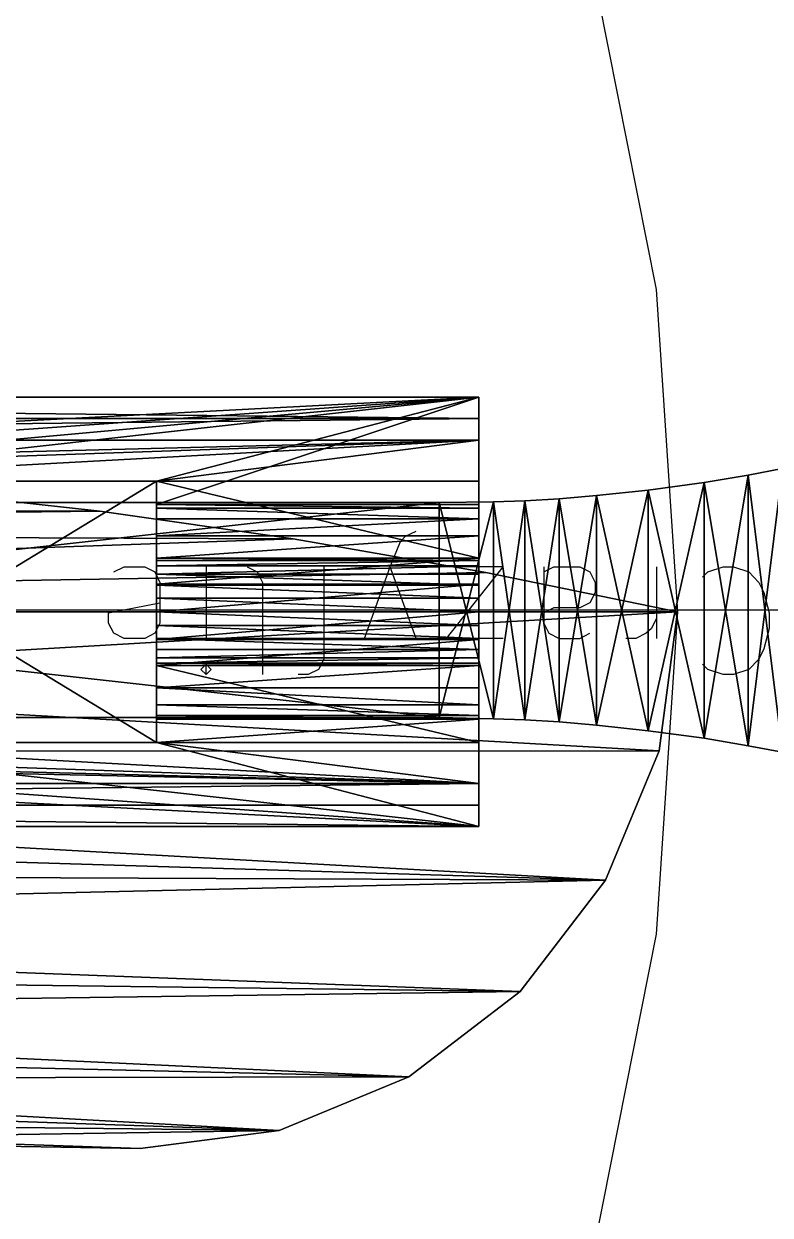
# Model space of a CAD drawing. Header units: metres. Extents: x 0 to 132, y 0 to 132.
# Drawn here: x 39.92 to 46.86, y 60.15 to 71.24 of the extents above; entities that cross this region are included whole.
import ezdxf

# ---------------------------------------------------------------- set-up
doc = ezdxf.new("R2010")
doc.units = ezdxf.units.M

msp = doc.modelspace()

# ---------------------------------------------------------------- linework, layer by layer
at = {"layer": 'Group#1'}
for p, q in [((45.216, 71.719, 16.8), (45.803, 68.768, 16.8)), ((45.216, 71.719, 19.8), (45.803, 68.768, 19.8)), ((45.803, 68.768, 16.8), (46, 65.766, 16.8)), ((45.803, 68.768, 19.8), (46, 65.766, 19.8)), ((46, 65.766, 16.8), (45.803, 62.764, 16.8)), ((46, 65.766, 19.8), (45.803, 62.764, 19.8)), ((45.803, 62.764, 16.8), (45.216, 59.813, 16.8)), ((45.803, 62.764, 19.8), (45.216, 59.813, 19.8))]:
    msp.add_line(p, q, dxfattribs=at)
at = {"layer": 'Group#118'}
msp.add_line((25.779, 65.783, 8), (65.779, 65.783, 8), dxfattribs=at)
at = {"layer": 'Group#28'}
for p, q in [((46.248, 66.97, 6.5), (46.658, 67.039, 6.5)), ((46.658, 67.039, 6.5), (46.977, 67.1, 6.5)), ((45.728, 66.899, 6.5), (46.248, 66.97, 6.5)), ((44.288, 66.79, 6.5), (44.58, 66.801, 6.5)), ((44.58, 66.801, 6.5), (44.899, 66.817, 6.5)), ((44.899, 66.817, 6.5), (45.248, 66.849, 6.5)), ((45.248, 66.849, 6.5), (45.728, 66.899, 6.5)), ((25.779, 66.783, 6.5), (43.78, 66.783, 6.5)), ((43.78, 66.783, 6.5), (44.288, 66.79, 6.5)), ((43.78, 64.783, 6.5), (25.779, 64.783, 6.5)), ((43.78, 64.783, 6.5), (44.288, 64.768, 6.5)), ((44.288, 64.768, 6.5), (44.58, 64.759, 6.5)), ((44.58, 64.759, 6.5), (44.899, 64.741, 6.5)), ((44.899, 64.741, 6.5), (45.248, 64.71, 6.5)), ((45.248, 64.71, 6.5), (45.728, 64.659, 6.5)), ((45.728, 64.659, 6.5), (46.248, 64.588, 6.5)), ((46.248, 64.588, 6.5), (46.658, 64.519, 6.5)), ((46.658, 64.519, 6.5), (46.977, 64.458, 6.5))]:
    msp.add_line(p, q, dxfattribs=at)
at = {"layer": 'Group#5'}
for p, q in [((46.249, 66.97, 8), (46.658, 67.039, 8)), ((46.658, 67.039, 8), (46.978, 67.1, 8)), ((45.728, 66.899, 8), (46.249, 66.97, 8)), ((44.288, 66.79, 8), (44.58, 66.801, 8)), ((44.58, 66.801, 8), (44.9, 66.817, 8)), ((44.9, 66.817, 8), (45.248, 66.849, 8)), ((45.248, 66.849, 8), (45.728, 66.899, 8)), ((25.779, 66.783, 8), (43.781, 66.783, 8)), ((43.781, 66.783, 8), (44.288, 66.79, 8)), ((43.422, 66.422, 8), (43.47, 66.47, 8)), ((43.47, 66.47, 8), (43.567, 66.518, 8)), ((43.327, 66.184, 8), (43.422, 66.422, 8)), ((40.755, 66.137, 8), (40.851, 66.184, 8)), ((40.851, 66.184, 8), (41.042, 66.184, 8)), ((41.042, 66.184, 8), (41.136, 66.137, 8)), ((41.136, 66.137, 8), (41.184, 66.04, 8)), ((41.613, 66.184, 8), (41.613, 65.518, 8)), ((41.995, 66.184, 8), (42.088, 66.137, 8)), ((42.088, 66.137, 8), (42.137, 66.04, 8)), ((42.709, 66.184, 8), (42.709, 65.326, 8)), ((43.089, 65.518, 8), (43.327, 66.184, 8)), ((43.567, 65.518, 8), (43.327, 66.184, 8)), ((43.851, 65.518, 8), (44.377, 66.184, 8)), ((44.377, 66.184, 8), (43.851, 66.184, 8)), ((44.755, 66.184, 8), (44.755, 66.137, 8)), ((44.755, 66.137, 8), (44.851, 66.184, 8)), ((44.755, 66.137, 8), (44.755, 65.756, 8)), ((44.851, 66.184, 8), (45.091, 66.184, 8)), ((45.091, 66.184, 8), (45.185, 66.137, 8)), ((45.185, 66.137, 8), (45.233, 66.04, 8)), ((45.805, 66.184, 8), (45.805, 65.708, 8)), ((46.233, 66.088, 8), (46.282, 66.137, 8)), ((46.282, 66.137, 8), (46.424, 66.184, 8)), ((46.424, 66.184, 8), (46.52, 66.184, 8)), ((46.52, 66.184, 8), (46.664, 66.137, 8)), ((46.664, 66.137, 8), (46.757, 66.04, 8)), ((41.184, 66.04, 8), (41.184, 65.85, 8)), ((42.137, 66.04, 8), (42.137, 65.182, 8)), ((45.233, 66.04, 8), (45.233, 65.947, 8)), ((46.757, 66.04, 8), (46.805, 65.947, 8)), ((45.233, 65.947, 8), (45.185, 65.85, 8)), ((46.805, 65.947, 8), (46.854, 65.756, 8)), ((40.706, 65.756, 8), (41.184, 65.85, 8)), ((41.184, 65.85, 8), (41.184, 65.66, 8)), ((44.851, 65.802, 8), (44.755, 65.756, 8)), ((45.091, 65.802, 8), (44.851, 65.802, 8)), ((45.185, 65.85, 8), (45.091, 65.802, 8)), ((40.706, 65.66, 8), (40.706, 65.756, 8)), ((44.755, 65.756, 8), (44.755, 65.66, 8)), ((45.805, 65.708, 8), (45.757, 65.611, 8)), ((45.805, 65.708, 8), (45.805, 65.518, 8)), ((46.854, 65.756, 8), (46.854, 65.611, 8)), ((40.755, 65.566, 8), (40.706, 65.66, 8)), ((41.184, 65.66, 8), (41.136, 65.566, 8)), ((44.755, 65.66, 8), (44.803, 65.566, 8)), ((45.757, 65.611, 8), (45.71, 65.566, 8)), ((46.854, 65.611, 8), (46.805, 65.421, 8)), ((40.851, 65.518, 8), (40.755, 65.566, 8)), ((41.042, 65.518, 8), (40.851, 65.518, 8)), ((41.136, 65.566, 8), (41.042, 65.518, 8)), ((42.85, 65.518, 8), (42.469, 65.518, 8)), ((44.377, 65.518, 8), (43.851, 65.518, 8)), ((44.803, 65.566, 8), (44.9, 65.518, 8)), ((44.9, 65.518, 8), (45.091, 65.518, 8)), ((45.091, 65.518, 8), (45.185, 65.566, 8)), ((45.613, 65.518, 8), (45.519, 65.518, 8)), ((45.71, 65.566, 8), (45.613, 65.518, 8)), ((46.805, 65.421, 8), (46.757, 65.326, 8)), ((41.613, 65.278, 8), (41.564, 65.23, 8)), ((41.661, 65.23, 8), (41.613, 65.278, 8)), ((41.613, 65.182, 8), (41.613, 65.278, 8)), ((42.709, 65.326, 8), (42.66, 65.23, 8)), ((46.282, 65.23, 8), (46.233, 65.278, 8)), ((46.757, 65.326, 8), (46.664, 65.23, 8)), ((41.564, 65.23, 8), (41.613, 65.182, 8)), ((41.613, 65.182, 8), (41.661, 65.23, 8)), ((42.565, 65.182, 8), (42.469, 65.182, 8)), ((42.66, 65.23, 8), (42.565, 65.182, 8)), ((46.424, 65.182, 8), (46.282, 65.23, 8)), ((46.52, 65.182, 8), (46.424, 65.182, 8)), ((46.664, 65.23, 8), (46.52, 65.182, 8)), ((43.781, 64.783, 8), (25.779, 64.783, 8)), ((43.781, 64.783, 8), (44.288, 64.768, 8)), ((44.288, 64.768, 8), (44.58, 64.759, 8)), ((44.58, 64.759, 8), (44.9, 64.741, 8)), ((44.9, 64.741, 8), (45.248, 64.71, 8)), ((45.248, 64.71, 8), (45.728, 64.659, 8)), ((45.728, 64.659, 8), (46.249, 64.588, 8)), ((46.249, 64.588, 8), (46.658, 64.519, 8)), ((46.658, 64.519, 8), (46.978, 64.458, 8))]:
    msp.add_line(p, q, dxfattribs=at)

# ---------------------------------------------------------------- meshes
at = {"layer": 'Group#103'}
mesh = msp.add_polyface(dxfattribs=at)
corners = [(48.679, 49.367, 6.5), (48.577, 51.779, 6.5), (49.078, 52.98, 6.5), (48.8, 49.417, 6.5), (48.929, 49.434, 6.5), (49.059, 49.417, 6.5), (43.781, 66.783, 6.5), (25.779, 64.783, 6.5), (25.779, 66.783, 6.5), (43.781, 64.783, 6.5), (44.288, 66.79, 6.5), (44.288, 64.768, 6.5), (44.58, 66.801, 6.5), (44.58, 64.759, 6.5), (44.9, 66.817, 6.5), (44.9, 64.741, 6.5), (45.248, 66.849, 6.5), (45.248, 64.71, 6.5), (45.728, 66.899, 6.5), (45.728, 64.659, 6.5), (46.249, 66.97, 6.5), (46.249, 64.588, 6.5), (46.658, 67.039, 6.5), (46.658, 64.519, 6.5), (46.978, 67.1, 6.5), (46.978, 64.458, 6.5), (47.478, 67.209, 6.5), (47.478, 64.349, 6.5), (48.019, 67.349, 6.5), (48.019, 64.209, 6.5), (48.309, 67.449, 6.5), (48.309, 64.111, 6.5), (48.529, 67.539, 6.5), (48.529, 64.019, 6.5), (48.84, 67.699, 6.5), (48.84, 63.859, 6.5), (49.119, 67.87, 6.5), (49.119, 63.689, 6.5)]
mesh.append_faces([[corners[k] for k in face] for face in [(6, 7, 8)]], dxfattribs={"vtx0": -1})
mesh.append_faces([[corners[k] for k in face] for face in [(3, 2, 4), (4, 2, 5), (7, 6, 9), (9, 10, 11), (11, 12, 13), (13, 14, 15), (15, 16, 17), (17, 18, 19), (19, 20, 21), (21, 22, 23), (23, 24, 25), (25, 26, 27), (27, 28, 29), (29, 30, 31), (31, 32, 33), (33, 34, 35), (35, 36, 37)]], dxfattribs={"vtx0": -1, "vtx1": -1})
mesh.append_faces([[corners[k] for k in face] for face in [(0, 1, 2), (9, 6, 10), (11, 10, 12), (13, 12, 14), (15, 14, 16), (17, 16, 18), (19, 18, 20), (21, 20, 22), (23, 22, 24), (25, 24, 26), (27, 26, 28), (29, 28, 30), (31, 30, 32), (33, 32, 34), (35, 34, 36)]], dxfattribs={"vtx0": -1, "vtx2": -1})
mesh = msp.add_polyface(dxfattribs=at)
corners = [(43.781, 64.783, 8), (25.779, 66.783, 8), (25.779, 64.783, 8), (43.781, 66.783, 8), (44.288, 64.768, 8), (44.288, 66.79, 8), (44.58, 64.759, 8), (44.58, 66.801, 8), (44.9, 64.741, 8), (44.9, 66.817, 8), (45.248, 64.71, 8), (45.248, 66.849, 8), (45.728, 64.659, 8), (45.728, 66.899, 8), (46.249, 64.588, 8), (46.249, 66.97, 8), (46.658, 64.519, 8), (46.658, 67.039, 8), (46.978, 64.458, 8), (46.978, 67.1, 8), (47.478, 64.349, 8), (47.478, 67.209, 8), (48.019, 64.209, 8), (48.019, 67.349, 8), (48.309, 64.111, 8), (48.309, 67.449, 8), (48.529, 64.019, 8), (48.529, 67.539, 8), (48.84, 63.859, 8), (48.84, 67.699, 8), (49.119, 63.689, 8), (48.577, 51.779, 8), (48.679, 49.367, 8), (49.078, 52.98, 8), (48.8, 49.417, 8), (48.929, 49.434, 8), (49.059, 49.417, 8), (49.179, 49.367, 8)]
mesh.append_faces([[corners[k] for k in face] for face in [(0, 1, 2)]], dxfattribs={"vtx0": -1})
mesh.append_faces([[corners[k] for k in face] for face in [(1, 0, 3), (3, 4, 5), (5, 6, 7), (7, 8, 9), (9, 10, 11), (11, 12, 13), (13, 14, 15), (15, 16, 17), (17, 18, 19), (19, 20, 21), (21, 22, 23), (23, 24, 25), (25, 26, 27), (27, 28, 29), (31, 32, 33)]], dxfattribs={"vtx0": -1, "vtx1": -1})
mesh.append_faces([[corners[k] for k in face] for face in [(3, 0, 4), (5, 4, 6), (7, 6, 8), (9, 8, 10), (11, 10, 12), (13, 12, 14), (15, 14, 16), (17, 16, 18), (19, 18, 20), (21, 20, 22), (23, 22, 24), (25, 24, 26), (27, 26, 28), (29, 28, 30), (33, 34, 35), (33, 35, 36), (33, 36, 37)]], dxfattribs={"vtx0": -1, "vtx2": -1})
mesh = msp.add_polyface(dxfattribs=at)
corners = [(46.249, 66.97, 8), (46.658, 67.039, 6.5), (46.249, 66.97, 6.5), (46.658, 67.039, 8)]
mesh.append_faces([[corners[k] for k in face] for face in [(0, 1, 2), (1, 0, 3)]], dxfattribs={"vtx0": -1})
mesh = msp.add_polyface(dxfattribs=at)
corners = [(46.658, 67.039, 8), (46.978, 67.1, 6.5), (46.658, 67.039, 6.5), (46.978, 67.1, 8)]
mesh.append_faces([[corners[k] for k in face] for face in [(0, 1, 2), (1, 0, 3)]], dxfattribs={"vtx0": -1})
mesh = msp.add_polyface(dxfattribs=at)
corners = [(45.728, 66.899, 8), (46.249, 66.97, 6.5), (45.728, 66.899, 6.5), (46.249, 66.97, 8)]
mesh.append_faces([[corners[k] for k in face] for face in [(0, 1, 2), (1, 0, 3)]], dxfattribs={"vtx0": -1})
mesh = msp.add_polyface(dxfattribs=at)
corners = [(44.288, 66.79, 8), (44.58, 66.801, 6.5), (44.288, 66.79, 6.5), (44.58, 66.801, 8)]
mesh.append_faces([[corners[k] for k in face] for face in [(0, 1, 2), (1, 0, 3)]], dxfattribs={"vtx0": -1})
mesh = msp.add_polyface(dxfattribs=at)
corners = [(44.58, 66.801, 8), (44.9, 66.817, 6.5), (44.58, 66.801, 6.5), (44.9, 66.817, 8)]
mesh.append_faces([[corners[k] for k in face] for face in [(0, 1, 2), (1, 0, 3)]], dxfattribs={"vtx0": -1})
mesh = msp.add_polyface(dxfattribs=at)
corners = [(44.9, 66.817, 8), (45.248, 66.849, 6.5), (44.9, 66.817, 6.5), (45.248, 66.849, 8)]
mesh.append_faces([[corners[k] for k in face] for face in [(0, 1, 2), (1, 0, 3)]], dxfattribs={"vtx0": -1})
mesh = msp.add_polyface(dxfattribs=at)
corners = [(45.248, 66.849, 8), (45.728, 66.899, 6.5), (45.248, 66.849, 6.5), (45.728, 66.899, 8)]
mesh.append_faces([[corners[k] for k in face] for face in [(0, 1, 2), (1, 0, 3)]], dxfattribs={"vtx0": -1})
mesh = msp.add_polyface(dxfattribs=at)
corners = [(25.779, 66.783, 8), (43.781, 66.783, 6.5), (25.779, 66.783, 6.5), (43.781, 66.783, 8)]
mesh.append_faces([[corners[k] for k in face] for face in [(0, 1, 2), (1, 0, 3)]], dxfattribs={"vtx0": -1})
mesh = msp.add_polyface(dxfattribs=at)
corners = [(43.781, 66.783, 8), (44.288, 66.79, 6.5), (43.781, 66.783, 6.5), (44.288, 66.79, 8)]
mesh.append_faces([[corners[k] for k in face] for face in [(0, 1, 2), (1, 0, 3)]], dxfattribs={"vtx0": -1})
mesh = msp.add_polyface(dxfattribs=at)
corners = [(43.781, 64.783, 8), (25.779, 64.783, 6.5), (43.781, 64.783, 6.5), (25.779, 64.783, 8)]
mesh.append_faces([[corners[k] for k in face] for face in [(0, 1, 2), (1, 0, 3)]], dxfattribs={"vtx0": -1})
mesh = msp.add_polyface(dxfattribs=at)
corners = [(44.288, 64.768, 8), (43.781, 64.783, 6.5), (44.288, 64.768, 6.5), (43.781, 64.783, 8)]
mesh.append_faces([[corners[k] for k in face] for face in [(0, 1, 2), (1, 0, 3)]], dxfattribs={"vtx0": -1})
mesh = msp.add_polyface(dxfattribs=at)
corners = [(44.58, 64.759, 8), (44.288, 64.768, 6.5), (44.58, 64.759, 6.5), (44.288, 64.768, 8)]
mesh.append_faces([[corners[k] for k in face] for face in [(0, 1, 2), (1, 0, 3)]], dxfattribs={"vtx0": -1})
mesh = msp.add_polyface(dxfattribs=at)
corners = [(44.9, 64.741, 8), (44.58, 64.759, 6.5), (44.9, 64.741, 6.5), (44.58, 64.759, 8)]
mesh.append_faces([[corners[k] for k in face] for face in [(0, 1, 2), (1, 0, 3)]], dxfattribs={"vtx0": -1})
mesh = msp.add_polyface(dxfattribs=at)
corners = [(45.248, 64.71, 8), (44.9, 64.741, 6.5), (45.248, 64.71, 6.5), (44.9, 64.741, 8)]
mesh.append_faces([[corners[k] for k in face] for face in [(0, 1, 2), (1, 0, 3)]], dxfattribs={"vtx0": -1})
mesh = msp.add_polyface(dxfattribs=at)
corners = [(45.728, 64.659, 8), (45.248, 64.71, 6.5), (45.728, 64.659, 6.5), (45.248, 64.71, 8)]
mesh.append_faces([[corners[k] for k in face] for face in [(0, 1, 2), (1, 0, 3)]], dxfattribs={"vtx0": -1})
mesh = msp.add_polyface(dxfattribs=at)
corners = [(46.249, 64.588, 8), (45.728, 64.659, 6.5), (46.249, 64.588, 6.5), (45.728, 64.659, 8)]
mesh.append_faces([[corners[k] for k in face] for face in [(0, 1, 2), (1, 0, 3)]], dxfattribs={"vtx0": -1})
mesh = msp.add_polyface(dxfattribs=at)
corners = [(46.658, 64.519, 8), (46.249, 64.588, 6.5), (46.658, 64.519, 6.5), (46.249, 64.588, 8)]
mesh.append_faces([[corners[k] for k in face] for face in [(0, 1, 2), (1, 0, 3)]], dxfattribs={"vtx0": -1})
mesh = msp.add_polyface(dxfattribs=at)
corners = [(46.978, 64.458, 8), (46.658, 64.519, 6.5), (46.978, 64.458, 6.5), (46.658, 64.519, 8)]
mesh.append_faces([[corners[k] for k in face] for face in [(0, 1, 2), (1, 0, 3)]], dxfattribs={"vtx0": -1})
at = {"layer": 'Group#86'}
mesh = msp.add_polyface(dxfattribs=at)
corners = [(44.152, 67.566, 7.5), (26.152, 67.766, 7.5), (26.152, 67.566, 7.5), (44.152, 67.766, 7.5)]
mesh.append_faces([[corners[k] for k in face] for face in [(0, 1, 2), (1, 0, 3)]], dxfattribs={"vtx0": -1})
mesh = msp.add_polyface(dxfattribs=at)
corners = [(26.152, 67.766, 7.5), (44.152, 67.766, 6), (26.152, 67.766, 6), (44.152, 67.766, 7.5)]
mesh.append_faces([[corners[k] for k in face] for face in [(0, 1, 2), (1, 0, 3)]], dxfattribs={"vtx0": -1})
mesh = msp.add_polyface(dxfattribs=at)
corners = [(26.152, 67.766, 6), (29.152, 66.982, 6), (26.152, 66.766, 6), (44.152, 67.766, 6), (33.152, 66.982, 6), (33.152, 66.766, 6), (37.152, 66.982, 6), (41.152, 66.982, 6), (41.152, 66.766, 6), (44.152, 66.766, 6), (37.152, 66.766, 6), (29.152, 66.766, 6)]
mesh.append_faces([[corners[k] for k in face] for face in [(8, 3, 9)]], dxfattribs={"vtx0": -1})
mesh.append_faces([[corners[k] for k in face] for face in [(0, 1, 2), (1, 3, 4), (4, 3, 5), (6, 3, 7), (7, 3, 8)]], dxfattribs={"vtx0": -1, "vtx1": -1})
mesh.append_faces([[corners[k] for k in face] for face in [(5, 3, 6)]], dxfattribs={"vtx0": -1, "vtx1": -1, "vtx2": -1})
mesh.append_faces([[corners[k] for k in face] for face in [(1, 0, 3)]], dxfattribs={"vtx0": -1, "vtx2": -1})
mesh.append_faces([[corners[k] for k in face] for face in [(10, 5, 6), (11, 2, 1)]], dxfattribs={"vtx1": -1})
mesh = msp.add_polyface(dxfattribs=at)
corners = [(44.152, 64.8, 4.741), (44.152, 64.766, 6), (44.152, 64.766, 5), (44.152, 65.266, 4.134), (44.152, 65.287, 4.872), (44.152, 65.266, 5.033), (44.152, 65.507, 4.034), (44.152, 65.337, 4.752), (44.152, 65.415, 4.649), (44.152, 65.518, 4.571), (44.152, 65.766, 4), (44.152, 65.638, 4.521), (44.152, 65.766, 4.504), (44.152, 66.025, 4.034), (44.152, 65.894, 4.521), (44.152, 66.014, 4.571), (44.152, 66.116, 4.649), (44.152, 66.266, 4.134), (44.152, 66.195, 4.752), (44.152, 66.245, 4.872), (44.152, 66.266, 5.033), (44.152, 66.473, 4.293), (44.152, 66.266, 6.5), (44.152, 66.766, 6), (44.152, 66.982, 6.5), (44.152, 66.632, 4.5), (44.152, 66.732, 4.741), (44.152, 66.766, 5), (44.152, 67.766, 6), (44.152, 66.982, 9), (44.152, 67.366, 9), (44.152, 67.566, 7.5), (44.152, 67.766, 7.5), (44.152, 63.766, 7.5), (44.152, 63.766, 6), (44.152, 63.966, 7.5), (44.152, 64.55, 6.5), (44.152, 64.166, 9), (44.152, 65.266, 6.5), (44.152, 64.9, 4.5), (44.152, 65.059, 4.293), (44.152, 64.55, 9)]
mesh.append_faces([[corners[k] for k in face] for face in [(0, 1, 2), (23, 26, 27), (31, 28, 32), (1, 33, 34)]], dxfattribs={"vtx0": -1})
mesh.append_faces([[corners[k] for k in face] for face in [(4, 6, 7), (7, 6, 8), (8, 6, 9), (9, 10, 11), (11, 10, 12), (12, 13, 14), (14, 13, 15), (15, 13, 16), (16, 17, 18), (18, 17, 19), (19, 17, 20), (20, 21, 22), (22, 23, 24), (24, 28, 29), (29, 28, 30), (30, 28, 31), (33, 1, 35), (35, 36, 37), (36, 1, 38), (38, 40, 5)]], dxfattribs={"vtx0": -1, "vtx1": -1})
mesh.append_faces([[corners[k] for k in face] for face in [(22, 21, 23), (35, 1, 36), (38, 1, 0)]], dxfattribs={"vtx0": -1, "vtx1": -1, "vtx2": -1})
mesh.append_faces([[corners[k] for k in face] for face in [(3, 4, 5), (4, 3, 6), (9, 6, 10), (12, 10, 13), (16, 13, 17), (20, 17, 21), (23, 21, 25), (23, 25, 26), (24, 23, 28), (38, 0, 39), (38, 39, 40), (5, 40, 3)]], dxfattribs={"vtx0": -1, "vtx2": -1})
mesh.append_faces([[corners[k] for k in face] for face in [(41, 37, 36)]], dxfattribs={"vtx1": -1})
mesh = msp.add_polyface(dxfattribs=at)
corners = [(26.152, 67.366, 9), (44.152, 67.566, 7.5), (26.152, 67.566, 7.5), (44.152, 67.366, 9)]
mesh.append_faces([[corners[k] for k in face] for face in [(0, 1, 2), (1, 0, 3)]], dxfattribs={"vtx0": -1})
mesh = msp.add_polyface(dxfattribs=at)
corners = [(44.152, 64.166, 9), (26.152, 64.55, 9), (26.152, 64.166, 9), (29.152, 64.55, 9), (33.152, 64.55, 9), (29.152, 65.766, 9), (29.152, 66.982, 9), (37.152, 64.55, 9), (41.152, 64.55, 9), (37.152, 66.982, 9), (44.152, 64.55, 9), (26.152, 67.366, 9), (26.152, 66.982, 9), (44.152, 67.366, 9), (33.152, 66.982, 9), (41.152, 66.982, 9), (44.152, 66.982, 9)]
mesh.append_faces([[corners[k] for k in face] for face in [(0, 1, 2), (8, 0, 10), (6, 11, 12), (13, 15, 16)]], dxfattribs={"vtx0": -1})
mesh.append_faces([[corners[k] for k in face] for face in [(1, 0, 3), (3, 4, 5), (5, 4, 6), (4, 0, 7), (7, 8, 9), (11, 6, 13), (14, 6, 4), (15, 9, 8)]], dxfattribs={"vtx0": -1, "vtx1": -1})
mesh.append_faces([[corners[k] for k in face] for face in [(3, 0, 4), (7, 0, 8), (13, 6, 14), (13, 9, 15)]], dxfattribs={"vtx0": -1, "vtx1": -1, "vtx2": -1})
mesh.append_faces([[corners[k] for k in face] for face in [(13, 14, 9)]], dxfattribs={"vtx0": -1, "vtx2": -1})
mesh = msp.add_polyface(dxfattribs=at)
corners = [(44.152, 66.982, 9), (41.152, 66.982, 6.5), (44.152, 66.982, 6.5), (37.152, 66.982, 6.5), (41.152, 66.982, 8.5), (41.152, 66.982, 9), (37.152, 66.982, 9), (33.152, 66.982, 8.5), (37.152, 66.982, 8.5), (33.152, 66.982, 9), (33.152, 66.982, 6.5), (29.152, 66.982, 6), (33.152, 66.982, 6), (29.152, 66.982, 6.5), (26.152, 66.982, 6.5), (26.152, 66.982, 9), (29.152, 66.982, 8.5), (29.152, 66.982, 9), (37.152, 66.982, 6), (41.152, 66.982, 6)]
mesh.append_faces([[corners[k] for k in face] for face in [(0, 1, 2), (4, 0, 5), (7, 6, 9), (10, 11, 12), (15, 16, 17), (1, 18, 19)]], dxfattribs={"vtx0": -1})
mesh.append_faces([[corners[k] for k in face] for face in [(6, 7, 8), (11, 10, 13), (13, 3, 14), (14, 3, 15), (16, 8, 7), (18, 1, 3)]], dxfattribs={"vtx0": -1, "vtx1": -1})
mesh.append_faces([[corners[k] for k in face] for face in [(1, 0, 3), (3, 0, 4), (15, 3, 16), (16, 3, 4)]], dxfattribs={"vtx0": -1, "vtx1": -1, "vtx2": -1})
mesh.append_faces([[corners[k] for k in face] for face in [(13, 10, 3), (16, 4, 8)]], dxfattribs={"vtx0": -1, "vtx2": -1})
mesh = msp.add_polyface(dxfattribs=at)
corners = [(41.152, 66.982, 8.5), (37.152, 64.55, 8.5), (37.152, 66.982, 8.5), (41.152, 64.55, 8.5)]
mesh.append_faces([[corners[k] for k in face] for face in [(0, 1, 2), (1, 0, 3)]], dxfattribs={"vtx0": -1})
mesh = msp.add_polyface(dxfattribs=at)
corners = [(41.152, 64.8, 4.741), (41.152, 64.766, 5), (41.152, 64.766, 6), (41.152, 65.266, 6.5), (41.152, 64.55, 6), (41.152, 64.55, 6.5), (41.152, 64.9, 4.5), (41.152, 65.059, 4.293), (41.152, 65.266, 5.033), (41.152, 66.982, 6.5), (41.152, 66.266, 5.033), (41.152, 66.266, 6.5), (41.152, 66.766, 6), (41.152, 66.266, 4.134), (41.152, 66.473, 4.293), (41.152, 66.632, 4.5), (41.152, 66.732, 4.741), (41.152, 66.982, 6), (41.152, 66.766, 5), (41.152, 65.266, 4.134), (41.152, 65.287, 4.872), (41.152, 65.507, 4.034), (41.152, 65.337, 4.752), (41.152, 65.415, 4.649), (41.152, 65.518, 4.571), (41.152, 65.766, 4), (41.152, 65.638, 4.521), (41.152, 65.766, 4.504), (41.152, 66.025, 4.034), (41.152, 65.894, 4.521), (41.152, 66.014, 4.571), (41.152, 66.116, 4.649), (41.152, 66.195, 4.752), (41.152, 66.245, 4.872)]
mesh.append_faces([[corners[k] for k in face] for face in [(3, 4, 5), (9, 10, 11), (12, 9, 17)]], dxfattribs={"vtx0": -1})
mesh.append_faces([[corners[k] for k in face] for face in [(4, 3, 2), (0, 3, 6), (6, 3, 7), (13, 12, 14), (14, 12, 15), (15, 12, 16), (19, 20, 21), (21, 24, 25), (25, 27, 28), (28, 31, 13)]], dxfattribs={"vtx0": -1, "vtx1": -1})
mesh.append_faces([[corners[k] for k in face] for face in [(2, 3, 0), (10, 9, 12), (10, 12, 13)]], dxfattribs={"vtx0": -1, "vtx1": -1, "vtx2": -1})
mesh.append_faces([[corners[k] for k in face] for face in [(7, 3, 8), (8, 19, 7), (19, 8, 20), (21, 20, 22), (21, 22, 23), (21, 23, 24), (25, 24, 26), (25, 26, 27), (28, 27, 29), (28, 29, 30), (28, 30, 31), (13, 31, 32), (13, 32, 33), (13, 33, 10)]], dxfattribs={"vtx0": -1, "vtx2": -1})
mesh.append_faces([[corners[k] for k in face] for face in [(18, 16, 12)]], dxfattribs={"vtx1": -1})
mesh.append_faces([[corners[k] for k in face] for face in [(0, 1, 2)]], dxfattribs={"vtx2": -1})
mesh = msp.add_polyface(dxfattribs=at)
corners = [(41.152, 64.55, 8.5), (41.152, 66.982, 9), (41.152, 64.55, 9), (41.152, 66.982, 8.5)]
mesh.append_faces([[corners[k] for k in face] for face in [(0, 1, 2), (1, 0, 3)]], dxfattribs={"vtx0": -1})
mesh = msp.add_polyface(dxfattribs=at)
corners = [(44.152, 66.266, 6.5), (41.152, 66.982, 6.5), (41.152, 66.266, 6.5), (44.152, 66.982, 6.5)]
mesh.append_faces([[corners[k] for k in face] for face in [(0, 1, 2), (1, 0, 3)]], dxfattribs={"vtx0": -1})
mesh = msp.add_polyface(dxfattribs=at)
corners = [(41.152, 66.766, 5), (44.152, 66.732, 4.741), (41.152, 66.732, 4.741), (44.152, 66.766, 5)]
mesh.append_faces([[corners[k] for k in face] for face in [(0, 1, 2), (1, 0, 3)]], dxfattribs={"vtx0": -1})
mesh = msp.add_polyface(dxfattribs=at)
corners = [(41.152, 66.766, 6), (44.152, 66.766, 5), (41.152, 66.766, 5), (44.152, 66.766, 6)]
mesh.append_faces([[corners[k] for k in face] for face in [(0, 1, 2), (1, 0, 3)]], dxfattribs={"vtx0": -1})
mesh = msp.add_polyface(dxfattribs=at)
corners = [(41.152, 66.732, 4.741), (44.152, 66.632, 4.5), (41.152, 66.632, 4.5), (44.152, 66.732, 4.741)]
mesh.append_faces([[corners[k] for k in face] for face in [(0, 1, 2), (1, 0, 3)]], dxfattribs={"vtx0": -1})
mesh = msp.add_polyface(dxfattribs=at)
corners = [(41.152, 66.473, 4.293), (44.152, 66.632, 4.5), (44.152, 66.473, 4.293), (41.152, 66.632, 4.5)]
mesh.append_faces([[corners[k] for k in face] for face in [(0, 1, 2), (1, 0, 3)]], dxfattribs={"vtx0": -1})
mesh = msp.add_polyface(dxfattribs=at)
corners = [(44.152, 66.473, 4.293), (41.152, 66.266, 4.134), (41.152, 66.473, 4.293), (44.152, 66.266, 4.134)]
mesh.append_faces([[corners[k] for k in face] for face in [(0, 1, 2), (1, 0, 3)]], dxfattribs={"vtx0": -1})
mesh = msp.add_polyface(dxfattribs=at)
corners = [(44.152, 66.266, 4.134), (41.152, 66.025, 4.034), (41.152, 66.266, 4.134), (44.152, 66.025, 4.034)]
mesh.append_faces([[corners[k] for k in face] for face in [(0, 1, 2), (1, 0, 3)]], dxfattribs={"vtx0": -1})
mesh = msp.add_polyface(dxfattribs=at)
corners = [(44.152, 66.266, 6.5), (41.152, 66.266, 5.033), (44.152, 66.266, 5.033), (41.152, 66.266, 6.5)]
mesh.append_faces([[corners[k] for k in face] for face in [(0, 1, 2), (1, 0, 3)]], dxfattribs={"vtx0": -1})
mesh = msp.add_polyface(dxfattribs=at)
corners = [(44.152, 66.266, 5.033), (41.152, 66.245, 4.872), (44.152, 66.245, 4.872), (41.152, 66.266, 5.033)]
mesh.append_faces([[corners[k] for k in face] for face in [(0, 1, 2), (1, 0, 3)]], dxfattribs={"vtx0": -1})
mesh = msp.add_polyface(dxfattribs=at)
corners = [(44.152, 66.245, 4.872), (41.152, 66.195, 4.752), (44.152, 66.195, 4.752), (41.152, 66.245, 4.872)]
mesh.append_faces([[corners[k] for k in face] for face in [(0, 1, 2), (1, 0, 3)]], dxfattribs={"vtx0": -1})
mesh = msp.add_polyface(dxfattribs=at)
corners = [(44.152, 66.195, 4.752), (41.152, 66.116, 4.649), (44.152, 66.116, 4.649), (41.152, 66.195, 4.752)]
mesh.append_faces([[corners[k] for k in face] for face in [(0, 1, 2), (1, 0, 3)]], dxfattribs={"vtx0": -1})
mesh = msp.add_polyface(dxfattribs=at)
corners = [(44.152, 66.014, 4.571), (41.152, 66.116, 4.649), (41.152, 66.014, 4.571), (44.152, 66.116, 4.649)]
mesh.append_faces([[corners[k] for k in face] for face in [(0, 1, 2), (1, 0, 3)]], dxfattribs={"vtx0": -1})
mesh = msp.add_polyface(dxfattribs=at)
corners = [(44.152, 66.025, 4.034), (41.152, 65.766, 4), (41.152, 66.025, 4.034), (44.152, 65.766, 4)]
mesh.append_faces([[corners[k] for k in face] for face in [(0, 1, 2), (1, 0, 3)]], dxfattribs={"vtx0": -1})
mesh = msp.add_polyface(dxfattribs=at)
corners = [(44.152, 65.894, 4.521), (41.152, 66.014, 4.571), (41.152, 65.894, 4.521), (44.152, 66.014, 4.571)]
mesh.append_faces([[corners[k] for k in face] for face in [(0, 1, 2), (1, 0, 3)]], dxfattribs={"vtx0": -1})
mesh = msp.add_polyface(dxfattribs=at)
corners = [(44.152, 65.766, 4.504), (41.152, 65.894, 4.521), (41.152, 65.766, 4.504), (44.152, 65.894, 4.521)]
mesh.append_faces([[corners[k] for k in face] for face in [(0, 1, 2), (1, 0, 3)]], dxfattribs={"vtx0": -1})
mesh = msp.add_polyface(dxfattribs=at)
corners = [(44.152, 65.766, 4), (41.152, 65.507, 4.034), (41.152, 65.766, 4), (44.152, 65.507, 4.034)]
mesh.append_faces([[corners[k] for k in face] for face in [(0, 1, 2), (1, 0, 3)]], dxfattribs={"vtx0": -1})
mesh = msp.add_polyface(dxfattribs=at)
corners = [(44.152, 65.638, 4.521), (41.152, 65.766, 4.504), (41.152, 65.638, 4.521), (44.152, 65.766, 4.504)]
mesh.append_faces([[corners[k] for k in face] for face in [(0, 1, 2), (1, 0, 3)]], dxfattribs={"vtx0": -1})
mesh = msp.add_polyface(dxfattribs=at)
corners = [(44.152, 65.518, 4.571), (41.152, 65.638, 4.521), (41.152, 65.518, 4.571), (44.152, 65.638, 4.521)]
mesh.append_faces([[corners[k] for k in face] for face in [(0, 1, 2), (1, 0, 3)]], dxfattribs={"vtx0": -1})
mesh = msp.add_polyface(dxfattribs=at)
corners = [(44.152, 65.415, 4.649), (41.152, 65.518, 4.571), (41.152, 65.415, 4.649), (44.152, 65.518, 4.571)]
mesh.append_faces([[corners[k] for k in face] for face in [(0, 1, 2), (1, 0, 3)]], dxfattribs={"vtx0": -1})
mesh = msp.add_polyface(dxfattribs=at)
corners = [(44.152, 65.507, 4.034), (41.152, 65.266, 4.134), (41.152, 65.507, 4.034), (44.152, 65.266, 4.134)]
mesh.append_faces([[corners[k] for k in face] for face in [(0, 1, 2), (1, 0, 3)]], dxfattribs={"vtx0": -1})
mesh = msp.add_polyface(dxfattribs=at)
corners = [(41.152, 65.337, 4.752), (44.152, 65.415, 4.649), (41.152, 65.415, 4.649), (44.152, 65.337, 4.752)]
mesh.append_faces([[corners[k] for k in face] for face in [(0, 1, 2), (1, 0, 3)]], dxfattribs={"vtx0": -1})
mesh = msp.add_polyface(dxfattribs=at)
corners = [(41.152, 65.287, 4.872), (44.152, 65.337, 4.752), (41.152, 65.337, 4.752), (44.152, 65.287, 4.872)]
mesh.append_faces([[corners[k] for k in face] for face in [(0, 1, 2), (1, 0, 3)]], dxfattribs={"vtx0": -1})
mesh = msp.add_polyface(dxfattribs=at)
corners = [(41.152, 65.266, 5.033), (44.152, 65.287, 4.872), (41.152, 65.287, 4.872), (44.152, 65.266, 5.033)]
mesh.append_faces([[corners[k] for k in face] for face in [(0, 1, 2), (1, 0, 3)]], dxfattribs={"vtx0": -1})
mesh = msp.add_polyface(dxfattribs=at)
corners = [(44.152, 65.266, 4.134), (41.152, 65.059, 4.293), (41.152, 65.266, 4.134), (44.152, 65.059, 4.293)]
mesh.append_faces([[corners[k] for k in face] for face in [(0, 1, 2), (1, 0, 3)]], dxfattribs={"vtx0": -1})
mesh = msp.add_polyface(dxfattribs=at)
corners = [(41.152, 65.266, 6.5), (44.152, 65.266, 5.033), (41.152, 65.266, 5.033), (44.152, 65.266, 6.5)]
mesh.append_faces([[corners[k] for k in face] for face in [(0, 1, 2), (1, 0, 3)]], dxfattribs={"vtx0": -1})
mesh = msp.add_polyface(dxfattribs=at)
corners = [(44.152, 64.55, 6.5), (41.152, 65.266, 6.5), (41.152, 64.55, 6.5), (44.152, 65.266, 6.5)]
mesh.append_faces([[corners[k] for k in face] for face in [(0, 1, 2), (1, 0, 3)]], dxfattribs={"vtx0": -1})
mesh = msp.add_polyface(dxfattribs=at)
corners = [(44.152, 64.9, 4.5), (41.152, 65.059, 4.293), (44.152, 65.059, 4.293), (41.152, 64.9, 4.5)]
mesh.append_faces([[corners[k] for k in face] for face in [(0, 1, 2), (1, 0, 3)]], dxfattribs={"vtx0": -1})
mesh = msp.add_polyface(dxfattribs=at)
corners = [(44.152, 64.8, 4.741), (41.152, 64.9, 4.5), (44.152, 64.9, 4.5), (41.152, 64.8, 4.741)]
mesh.append_faces([[corners[k] for k in face] for face in [(0, 1, 2), (1, 0, 3)]], dxfattribs={"vtx0": -1})
mesh = msp.add_polyface(dxfattribs=at)
corners = [(44.152, 64.766, 5), (41.152, 64.8, 4.741), (44.152, 64.8, 4.741), (41.152, 64.766, 5)]
mesh.append_faces([[corners[k] for k in face] for face in [(0, 1, 2), (1, 0, 3)]], dxfattribs={"vtx0": -1})
mesh = msp.add_polyface(dxfattribs=at)
corners = [(37.152, 64.766, 6), (33.152, 64.55, 6), (33.152, 64.766, 6), (44.152, 64.766, 6), (41.152, 64.55, 6), (41.152, 64.766, 6), (29.152, 64.766, 6), (26.152, 63.766, 6), (26.152, 64.766, 6), (29.152, 64.55, 6), (44.152, 63.766, 6), (37.152, 64.55, 6)]
mesh.append_faces([[corners[k] for k in face] for face in [(0, 1, 2), (3, 4, 5), (6, 7, 8)]], dxfattribs={"vtx0": -1})
mesh.append_faces([[corners[k] for k in face] for face in [(7, 9, 10), (11, 1, 0), (10, 4, 3)]], dxfattribs={"vtx0": -1, "vtx1": -1})
mesh.append_faces([[corners[k] for k in face] for face in [(10, 1, 11)]], dxfattribs={"vtx0": -1, "vtx1": -1, "vtx2": -1})
mesh.append_faces([[corners[k] for k in face] for face in [(7, 6, 9), (10, 9, 1), (10, 11, 4)]], dxfattribs={"vtx0": -1, "vtx2": -1})
mesh = msp.add_polyface(dxfattribs=at)
corners = [(44.152, 64.766, 6), (41.152, 64.766, 5), (44.152, 64.766, 5), (41.152, 64.766, 6)]
mesh.append_faces([[corners[k] for k in face] for face in [(0, 1, 2), (1, 0, 3)]], dxfattribs={"vtx0": -1})
mesh = msp.add_polyface(dxfattribs=at)
corners = [(26.152, 64.55, 9), (29.152, 64.55, 6.5), (26.152, 64.55, 6.5), (33.152, 64.55, 6.5), (37.152, 64.55, 6.5), (29.152, 64.55, 8.5), (29.152, 64.55, 9), (33.152, 64.55, 9), (37.152, 64.55, 8.5), (33.152, 64.55, 8.5), (37.152, 64.55, 9), (41.152, 64.55, 6), (37.152, 64.55, 6), (41.152, 64.55, 6.5), (44.152, 64.55, 6.5), (44.152, 64.55, 9), (41.152, 64.55, 8.5), (41.152, 64.55, 9), (33.152, 64.55, 6), (29.152, 64.55, 6)]
mesh.append_faces([[corners[k] for k in face] for face in [(0, 1, 2), (5, 0, 6), (8, 7, 10), (4, 11, 12), (15, 16, 17), (1, 18, 19)]], dxfattribs={"vtx0": -1})
mesh.append_faces([[corners[k] for k in face] for face in [(3, 0, 4), (7, 8, 9), (11, 4, 13), (13, 4, 14), (14, 4, 15), (16, 9, 8), (18, 1, 3)]], dxfattribs={"vtx0": -1, "vtx1": -1})
mesh.append_faces([[corners[k] for k in face] for face in [(1, 0, 3), (4, 0, 5), (15, 4, 16), (16, 4, 5)]], dxfattribs={"vtx0": -1, "vtx1": -1, "vtx2": -1})
mesh.append_faces([[corners[k] for k in face] for face in [(16, 5, 9)]], dxfattribs={"vtx0": -1, "vtx2": -1})
mesh = msp.add_polyface(dxfattribs=at)
corners = [(44.152, 64.166, 9), (26.152, 63.966, 7.5), (44.152, 63.966, 7.5), (26.152, 64.166, 9)]
mesh.append_faces([[corners[k] for k in face] for face in [(0, 1, 2), (1, 0, 3)]], dxfattribs={"vtx0": -1})
mesh = msp.add_polyface(dxfattribs=at)
corners = [(44.152, 63.766, 7.5), (26.152, 63.966, 7.5), (26.152, 63.766, 7.5), (44.152, 63.966, 7.5)]
mesh.append_faces([[corners[k] for k in face] for face in [(0, 1, 2), (1, 0, 3)]], dxfattribs={"vtx0": -1})
mesh = msp.add_polyface(dxfattribs=at)
corners = [(44.152, 63.766, 7.5), (26.152, 63.766, 6), (44.152, 63.766, 6), (26.152, 63.766, 7.5)]
mesh.append_faces([[corners[k] for k in face] for face in [(0, 1, 2), (1, 0, 3)]], dxfattribs={"vtx0": -1})
at = {"layer": 'Group#89'}
mesh = msp.add_polyface(dxfattribs=at)
corners = [(31.545, 67.155, 18.8), (35.184, 67.14, 18.8), (33.365, 67.175, 18.8), (29.727, 67.078, 18.8), (37.001, 67.05, 18.8), (27.912, 66.946, 18.8), (38.815, 66.903, 18.8), (26.102, 66.759, 18.8), (40.624, 66.702, 18.8), (24.299, 66.516, 18.8), (42.425, 66.445, 18.8), (23, 65.766, 18.8), (44.218, 66.133, 18.8), (46, 65.766, 18.8)]
mesh.append_faces([[corners[k] for k in face] for face in [(0, 1, 2), (12, 11, 13)]], dxfattribs={"vtx0": -1})
mesh.append_faces([[corners[k] for k in face] for face in [(1, 3, 4), (4, 5, 6), (6, 7, 8), (8, 9, 10), (10, 11, 12)]], dxfattribs={"vtx0": -1, "vtx1": -1})
mesh.append_faces([[corners[k] for k in face] for face in [(1, 0, 3), (4, 3, 5), (6, 5, 7), (8, 7, 9), (10, 9, 11)]], dxfattribs={"vtx0": -1, "vtx2": -1})
mesh = msp.add_polyface(dxfattribs=at)
corners = [(35.184, 67.14, 17.8), (31.545, 67.155, 17.8), (33.365, 67.175, 17.8), (29.727, 67.078, 17.8), (37.001, 67.05, 17.8), (27.912, 66.946, 17.8), (38.815, 66.903, 17.8), (26.102, 66.759, 17.8), (40.624, 66.702, 17.8), (24.299, 66.516, 17.8), (42.425, 66.445, 17.8), (23, 65.766, 17.8), (44.218, 66.133, 17.8), (46, 65.766, 17.8), (45.83, 64.472, 17.8), (23.75, 64.467, 17.8), (45.33, 63.266, 17.8), (25.111, 63.883, 17.8), (26.492, 63.348, 17.8), (27.891, 62.861, 17.8), (44.535, 62.23, 17.8), (29.306, 62.424, 17.8), (30.736, 62.038, 17.8), (43.5, 61.436, 17.8), (32.179, 61.702, 17.8), (33.632, 61.416, 17.8), (42.294, 60.936, 17.8), (35.095, 61.183, 17.8), (36.565, 61.001, 17.8), (38.04, 60.87, 17.8), (41, 60.766, 17.8), (39.519, 60.792, 17.8)]
mesh.append_faces([[corners[k] for k in face] for face in [(0, 1, 2), (29, 30, 31)]], dxfattribs={"vtx0": -1})
mesh.append_faces([[corners[k] for k in face] for face in [(1, 0, 3), (3, 4, 5), (5, 6, 7), (7, 8, 9), (9, 10, 11), (11, 14, 15), (15, 16, 17), (17, 16, 18), (18, 16, 19), (19, 20, 21), (21, 20, 22), (22, 23, 24), (24, 23, 25), (25, 26, 27), (27, 26, 28), (28, 26, 29)]], dxfattribs={"vtx0": -1, "vtx1": -1})
mesh.append_faces([[corners[k] for k in face] for face in [(3, 0, 4), (5, 4, 6), (7, 6, 8), (9, 8, 10), (11, 10, 12), (11, 12, 13), (11, 13, 14), (15, 14, 16), (19, 16, 20), (22, 20, 23), (25, 23, 26), (29, 26, 30)]], dxfattribs={"vtx0": -1, "vtx2": -1})
mesh = msp.add_polyface(dxfattribs=at)
corners = [(40.624, 66.702, 18.8), (38.815, 66.903, 17.8), (38.815, 66.903, 18.8), (40.624, 66.702, 17.8)]
mesh.append_faces([[corners[k] for k in face] for face in [(0, 1, 2), (1, 0, 3)]], dxfattribs={"vtx0": -1})
mesh = msp.add_polyface(dxfattribs=at)
corners = [(42.425, 66.445, 18.8), (40.624, 66.702, 17.8), (40.624, 66.702, 18.8), (42.425, 66.445, 17.8)]
mesh.append_faces([[corners[k] for k in face] for face in [(0, 1, 2), (1, 0, 3)]], dxfattribs={"vtx0": -1})
mesh = msp.add_polyface(dxfattribs=at)
corners = [(44.218, 66.133, 18.8), (42.425, 66.445, 17.8), (42.425, 66.445, 18.8), (44.218, 66.133, 17.8)]
mesh.append_faces([[corners[k] for k in face] for face in [(0, 1, 2), (1, 0, 3)]], dxfattribs={"vtx0": -1})
mesh = msp.add_polyface(dxfattribs=at)
corners = [(46, 65.766, 18.8), (44.218, 66.133, 17.8), (44.218, 66.133, 18.8), (46, 65.766, 17.8)]
mesh.append_faces([[corners[k] for k in face] for face in [(0, 1, 2), (1, 0, 3)]], dxfattribs={"vtx0": -1})
mesh = msp.add_polyface(dxfattribs=at)
corners = [(23.75, 64.467, 18.8), (46, 65.766, 18.8), (23, 65.766, 18.8), (45.83, 64.472, 18.8), (45.33, 63.266, 18.8), (25.111, 63.883, 18.8), (26.492, 63.348, 18.8), (27.891, 62.861, 18.8), (44.535, 62.23, 18.8), (29.306, 62.424, 18.8), (30.736, 62.038, 18.8), (43.5, 61.436, 18.8), (32.179, 61.702, 18.8), (33.632, 61.416, 18.8), (42.294, 60.936, 18.8), (35.095, 61.183, 18.8), (36.565, 61.001, 18.8), (38.04, 60.87, 18.8), (41, 60.766, 18.8), (39.519, 60.792, 18.8)]
mesh.append_faces([[corners[k] for k in face] for face in [(0, 1, 2), (18, 17, 19)]], dxfattribs={"vtx0": -1})
mesh.append_faces([[corners[k] for k in face] for face in [(1, 0, 3), (3, 0, 4), (4, 7, 8), (8, 10, 11), (11, 13, 14), (14, 17, 18)]], dxfattribs={"vtx0": -1, "vtx1": -1})
mesh.append_faces([[corners[k] for k in face] for face in [(4, 0, 5), (4, 5, 6), (4, 6, 7), (8, 7, 9), (8, 9, 10), (11, 10, 12), (11, 12, 13), (14, 13, 15), (14, 15, 16), (14, 16, 17)]], dxfattribs={"vtx0": -1, "vtx2": -1})
mesh = msp.add_polyface(dxfattribs=at)
corners = [(46, 65.766, 18.8), (45.83, 64.472, 17.8), (46, 65.766, 17.8), (45.83, 64.472, 18.8)]
mesh.append_faces([[corners[k] for k in face] for face in [(0, 1, 2), (1, 0, 3)]], dxfattribs={"vtx0": -1})
mesh = msp.add_polyface(dxfattribs=at)
corners = [(45.83, 64.472, 18.8), (45.33, 63.266, 17.8), (45.83, 64.472, 17.8), (45.33, 63.266, 18.8)]
mesh.append_faces([[corners[k] for k in face] for face in [(0, 1, 2), (1, 0, 3)]], dxfattribs={"vtx0": -1})
mesh = msp.add_polyface(dxfattribs=at)
corners = [(45.33, 63.266, 18.8), (44.535, 62.23, 17.8), (45.33, 63.266, 17.8), (44.535, 62.23, 18.8)]
mesh.append_faces([[corners[k] for k in face] for face in [(0, 1, 2), (1, 0, 3)]], dxfattribs={"vtx0": -1})
mesh = msp.add_polyface(dxfattribs=at)
corners = [(44.535, 62.23, 17.8), (43.5, 61.436, 18.8), (43.5, 61.436, 17.8), (44.535, 62.23, 18.8)]
mesh.append_faces([[corners[k] for k in face] for face in [(0, 1, 2), (1, 0, 3)]], dxfattribs={"vtx0": -1})
mesh = msp.add_polyface(dxfattribs=at)
corners = [(43.5, 61.436, 17.8), (42.294, 60.936, 18.8), (42.294, 60.936, 17.8), (43.5, 61.436, 18.8)]
mesh.append_faces([[corners[k] for k in face] for face in [(0, 1, 2), (1, 0, 3)]], dxfattribs={"vtx0": -1})
mesh = msp.add_polyface(dxfattribs=at)
corners = [(42.294, 60.936, 17.8), (41, 60.766, 18.8), (41, 60.766, 17.8), (42.294, 60.936, 18.8)]
mesh.append_faces([[corners[k] for k in face] for face in [(0, 1, 2), (1, 0, 3)]], dxfattribs={"vtx0": -1})
mesh = msp.add_polyface(dxfattribs=at)
corners = [(41, 60.766, 17.8), (39.519, 60.792, 18.8), (39.519, 60.792, 17.8), (41, 60.766, 18.8)]
mesh.append_faces([[corners[k] for k in face] for face in [(0, 1, 2), (1, 0, 3)]], dxfattribs={"vtx0": -1})

doc.saveas('drawing.dxf')
